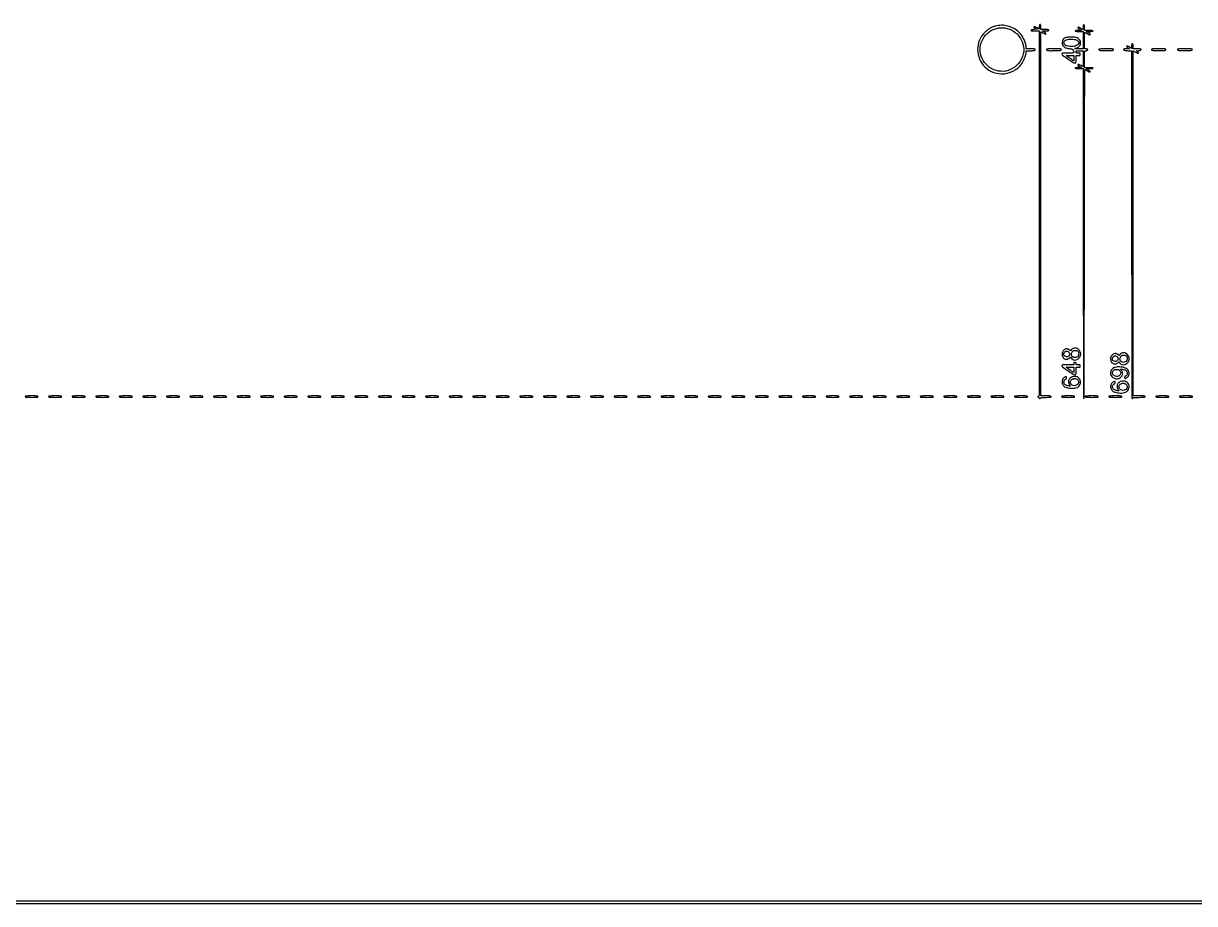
# Model space of a CAD drawing. Extents: x 0 to 836, y 5 to 589.
# Drawn here: x 139.2 to 349.4, y 4.7 to 162.9 of the extents above; entities that cross this region are included whole.
import ezdxf

# ---------------------------------------------------------------- set-up
doc = ezdxf.new("R2010")
doc.units = 0
doc.header["$MEASUREMENT"] = 0

msp = doc.modelspace()

# ---------------------------------------------------------------- linework, layer by layer
for points in [[(201.712326, 537.783562, -0.000001), (217.055896, 537.76491, -0.426088)], [(546.939, 229.3929, -0.000106), (546.943559, 250.949215, -0.000176), (546.957638, 269.095817, -0.000001), (546.976289, 285.583213, -0.415883)], [(836.0595, 588.6891), (420.497259, 588.710259, 0.000013), (261.145696, 588.714318, 0.000021), (126.989856, 588.708632), (4.934769, 588.698274, 0.19889), (4.878609, 588.675009, 0.198853), (4.855343, 588.618859), (4.83877, 516.273901, 0.000036), (4.826254, 436.744061, 0.000021), (4.8222, 342.282364), (4.8222, 95.946129), (4.469225, 95.920114, 0.031904), (4.160456, 95.877435, 0.315999), (4.075312, 95.787407, 0.415411), (4.137995, 95.703578, 0.035338), (4.43445, 95.6826), (4.8222, 95.6826), (4.8222, 50.2101), (4.8222, 4.7376), (420.462, 4.7376), (836.1018, 4.7376)], [(201.712326, 185.847562, -0.000001), (217.055896, 185.82891, -0.426088)], [(604.852986, 529.408162, -0.000002), (620.423836, 529.389509, -0.550615)], [(238.738155, 529.614638, -0.000002), (224.300981, 529.63329, -0.415836)], [(308.18842, 529.408162, -0.000002), (322.638019, 529.38951, -0.415836)], [(531.796111, 538.074638, -0.000002), (517.6951, 538.093291, -0.426056)], [(413.368417, 538.074638, -0.000002), (399.676779, 538.093291, -0.415815)], [(206.267293, 233.405114, -0.000001), (217.051222, 233.389599, -0.0589)], [(77.850638, 481.579418, -0.000002), (77.869294, 494.031443, -0.550517)], [(77.644162, 421.684687, -0.000002), (77.625507, 409.236574, -0.415775)], [(604.231838, 387.151416, -0.000003), (604.250494, 398.693431, -0.41574)], [(697.188315, 5.1606), (351.216758, 5.1606), (5.2452, 5.1606), (5.2452, 50.4216), (5.2452, 95.6826), (5.8374, 95.6826, 0.008455), (6.143074, 95.687769, 0.044348), (6.30975, 95.708282, 0.103378), (6.397676, 95.747244, 0.241448), (6.4296, 95.8095, 0.241448), (6.397676, 95.871756, 0.103378), (6.30975, 95.910718, 0.044348), (6.143074, 95.931231, 0.008455), (5.8374, 95.9364), (5.2452, 95.9364), (5.2452, 342.1224), (5.2452, 588.3084), (420.2505, 588.3084), (835.2558, 588.3084)], [(260.324089, 280.728444, -0.000002), (260.333986, 287.287743, -0.41377)], [(77.841889, 210.212758, -0.000002), (77.851786, 217.49274, -0.413814)], [(353.273145, 235.606241, -0.000004), (353.25667, 227.850838, -0.413589)], [(304.989363, 242.360362, -0.000006), (312.653939, 242.341698, -0.425725)], [(304.989363, 233.308162, -0.000006), (312.653939, 233.289498, -0.425725)], [(208.979583, 196.838892, -0.000018), (219.573002, 196.821664, -0.339554)], [(164.9277, 186.12, -0.00006), (144.863593, 186.122419, -0.000101)]]:
    msp.add_lwpolyline(points, format="xyb")
for points in [[(313.6545, 162.358686, 0.03058), (313.12372, 162.17036, 0.032778), (312.632522, 161.922314, 0.032733), (312.177367, 161.61186, 0.030329), (311.754204, 161.237197, 0.099621), (310.814717, 159.824552, 0.098423), (310.489487, 158.152274, 0.098019), (310.828267, 156.477091, 0.097921), (311.779723, 155.056613, 0.112667), (313.386945, 154.046703, 0.109501), (315.290579, 153.820078, 0.109507), (317.111585, 154.41907, 0.112692), (318.486829, 155.72714, 0.036089), (318.741455, 156.178273, 0.022965), (318.974001, 156.734846, 0.022705), (319.14473, 157.278191, 0.064852), (319.1958, 157.670279), (319.1958, 157.9482), (319.946841, 157.9482, 0.008885), (320.296311, 157.954411, 0.0245), (320.541678, 157.975201, 0.032635), (320.710271, 158.009159, 0.154733), (320.792107, 158.061734, 0.213359), (320.822507, 158.170599, 0.295922), (320.757314, 158.244404, 0.061312), (320.525191, 158.279338, 0.006727), (319.9854, 158.2866), (319.1958, 158.2866), (319.194709, 158.60385, 0.069494), (319.10263, 159.246983, 0.042219), (318.827678, 159.965749, 0.040409), (318.415083, 160.669097, 0.045283), (317.908381, 161.268482, 0.068044), (316.99929, 161.949039, 0.064049), (315.922372, 162.377687, 0.064157), (314.773772, 162.519387, 0.068713)], [(315.753147, 161.967405, -0.062884), (316.737292, 161.573859, -0.067573), (317.566432, 160.955302, -0.066923), (318.206818, 160.132313, -0.059867), (318.636465, 159.138395, -0.129878), (318.689818, 157.367373, -0.115023), (317.87356, 155.708339, -0.114007), (316.400347, 154.570886, -0.125878), (314.63161, 154.248999, -0.107827), (313.006482, 154.725556, -0.106121), (311.716724, 155.837552, -0.107986), (311.01207, 157.363179, -0.115299), (311.031836, 159.0057, -0.095458), (311.687937, 160.428942, -0.097368), (312.822188, 161.494922, -0.099584), (314.252554, 162.036163, -0.104891)], [(321.5646, 162.255567), (321.5646, 161.825334), (321.173244, 162.044067, 0.011597), (321.014884, 162.127817, 0.014102), (320.862703, 162.198547, 0.012683), (320.732554, 162.250758, 0.089272), (320.665644, 162.2628, 0.18104), (320.574875, 162.228821, 0.365083), (320.563919, 162.158378, 0.111398), (320.665887, 162.05273, 0.034758), (320.859154, 161.944181), (321.168908, 161.7975), (320.633112, 161.7552, 0.01551), (320.412749, 161.730906, 0.028269), (320.235294, 161.695425, 0.030562), (320.106073, 161.653323, 0.222764), (320.062508, 161.60715, 0.394072), (320.085985, 161.556332, 0.061095), (320.203183, 161.524503, 0.029435), (320.419914, 161.506188, 0.006363), (320.79615, 161.5014), (321.5646, 161.5014), (321.5646, 128.727951, -0.000096), (321.560956, 109.729435, -0.000871), (321.543337, 101.43785, -0.000126), (321.521054, 96.026507, -0.309342), (321.4377, 95.905806, 0.102675), (321.348564, 95.848542, 0.190919), (321.314227, 95.771202, 0.25829), (321.345818, 95.708234, 0.151202), (321.428649, 95.6826, -0.109922), (321.477985, 95.671621, -0.065985), (321.528739, 95.63911, -0.061159), (321.573157, 95.591157, -0.063876), (321.603891, 95.53455, 0.018157), (321.642155, 95.445573, 0.289816), (321.668662, 95.4288, 0.225928), (321.700095, 95.443767, 0.011806), (321.770319, 95.53455, -0.135035), (321.8682, 95.611709, -0.063447), (322.024643, 95.655409, -0.031028), (322.285363, 95.677265, -0.005399), (322.779477, 95.6826, 0.004758), (323.263473, 95.687206, 0.030266), (323.508429, 95.706732, 0.071512), (323.637542, 95.744256, 0.294381), (323.6796, 95.8095, 0.298365), (323.636699, 95.874993, 0.06897), (323.50335, 95.912366, 0.029335), (323.250672, 95.931829, 0.004556), (322.749, 95.9364), (321.8184, 95.9364), (321.8184, 128.6343, -0.000182), (321.822959, 141.172159, -0.000303), (321.837038, 151.726416, -0.000004), (321.855697, 161.304522, -0.42587), (321.88185, 161.32956, -0.10382), (321.921588, 161.319477, -0.007062), (322.026067, 161.26647, -0.009869), (322.149455, 161.198521, -0.007234), (322.2837, 161.118493, 0.009059), (322.537392, 160.96851, 0.07668), (322.660976, 160.921605, 0.284194), (322.72248, 160.943646, 0.169831), (322.749, 161.019471, 0.174943), (322.72949, 161.073525, 0.032609), (322.655808, 161.151367, 0.031428), (322.553222, 161.235143, 0.024173), (322.43175, 161.313628), (322.1145, 161.497513), (322.68555, 161.499457, 0.008975), (322.978452, 161.505712, 0.045684), (323.139951, 161.526925, 0.104993), (323.225456, 161.566256, 0.2369), (323.2566, 161.6283, 0.266366), (323.220121, 161.691917, 0.088943), (323.1156, 161.730318, 0.037256), (322.916586, 161.750325, 0.00643), (322.5375, 161.7552), (321.8184, 161.7552), (321.8184, 162.2205, 0.01212), (321.812764, 162.452975, 0.054498), (321.791482, 162.5871, 0.118311), (321.752035, 162.659003, 0.211442), (321.6915, 162.6858, 0.20224), (321.631556, 162.66052, 0.122046), (321.591988, 162.592945, 0.058076), (321.570417, 162.467879, 0.013696)], [(329.4888, 162.5448, 0.147809), (329.466724, 162.503601, 0.016466), (329.448967, 162.397279, 0.018893), (329.436519, 162.266318, 0.014248), (329.4324, 162.1218, -0.008613), (329.429978, 161.981238, -0.014281), (329.422511, 161.862889, -0.007918), (329.412181, 161.767083, -0.37856), (329.398735, 161.7552, -0.118776), (329.375361, 161.760832, -0.002401), (329.266805, 161.817029, -0.005535), (329.14042, 161.88502, -0.003675), (328.996885, 161.965681, 0.007693), (328.719749, 162.118503, 0.071345), (328.591363, 162.164803, 0.277268), (328.528843, 162.142879, 0.174892), (328.5018, 162.067929, 0.174943), (328.52131, 162.013875, 0.032609), (328.594992, 161.936033, 0.031428), (328.697578, 161.852257, 0.024173), (328.81905, 161.773772), (329.1363, 161.589887), (328.56525, 161.587943, 0.013289), (328.341971, 161.581248, 0.023467), (328.158598, 161.562204, 0.020767), (328.021135, 161.535491, 0.347374), (327.9942, 161.5014, 0.362465), (328.023674, 161.466084, 0.015687), (328.195125, 161.440438, 0.019442), (328.42406, 161.422492, 0.009838), (328.7133, 161.4168), (329.4324, 161.4168), (329.4324, 159.8517), (329.4324, 158.2866), (328.56525, 158.296414, -0.004058), (328.243556, 158.302666, -0.009422), (328.002528, 158.313855, -0.018214), (327.867807, 158.327598, -0.840203), (327.8673, 158.342008, 0.000047), (327.945324, 158.358515, 0.000026), (328.040797, 158.378728, 0.000026), (328.137659, 158.399246, 0.000041), (328.22033, 158.416769, 0.091613), (328.453153, 158.512928, 0.052603), (328.690137, 158.704371, 0.05283), (328.880299, 158.939225, 0.097715), (328.971073, 159.166324, 0.045977), (328.983799, 159.301953, 0.033525), (328.973905, 159.453121, 0.032288), (328.942941, 159.608313, 0.033585), (328.892534, 159.756135, 0.104953), (328.690017, 160.04905, 0.093792), (328.378302, 160.248718, 0.067479), (327.926401, 160.363103, 0.027671), (327.293533, 160.399742, 0.033761), (326.573224, 160.352859, 0.092977), (326.091796, 160.194432, 0.132078), (325.799196, 159.912984, 0.106403), (325.657217, 159.498716, 0.112767), (325.704635, 159.054801, 0.127798), (325.940667, 158.69861, 0.103347), (326.367407, 158.451208, 0.05536), (326.965859, 158.324386, -0.010476), (327.290641, 158.285497, -0.062354), (327.455156, 158.24091, -0.112453), (327.556957, 158.169276, -0.073309), (327.636909, 158.049164, -0.050636), (327.74689, 157.738004, -0.33893), (327.684893, 157.597285, -0.119827), (327.453928, 157.53492, -0.006303), (326.6829, 157.5252, 0.003205), (326.056306, 157.521184, 0.032111), (325.795321, 157.501043, 0.102973), (325.670788, 157.456087, 0.260443), (325.6254, 157.374861, 0.239123), (325.732613, 157.163499, 0.005433), (326.679729, 156.485812, 0.007285), (327.622425, 155.846903, 0.146296), (327.951207, 155.7486, 0.092874), (328.074301, 155.771663, 0.227966), (328.135619, 155.837209, 0.071609), (328.159458, 155.984139, 0.004467), (328.1634, 156.4254), (328.1634, 157.1022), (328.5441, 157.1022, 0.012699), (328.770818, 157.107959, 0.114574), (328.86558, 157.1351, 0.210352), (328.910789, 157.194688, 0.058662), (328.9248, 157.3137, 0.058662), (328.910789, 157.432712, 0.210352), (328.86558, 157.4923, 0.114574), (328.770818, 157.519441, 0.012699), (328.5441, 157.5252, -0.012699), (328.317382, 157.530959, -0.114574), (328.22262, 157.5581, -0.210352), (328.177411, 157.617688, -0.058662), (328.1634, 157.7367, -0.088353), (328.185199, 157.859101, -0.227967), (328.248, 157.92, -0.075599), (328.38777, 157.944113, -0.004982), (328.7979, 157.9482), (329.4324, 157.9482), (329.4324, 156.501961), (329.4324, 155.055722), (329.057785, 155.275261, 0.012935), (328.782187, 155.427336, 0.071612), (328.622723, 155.482915, 0.22351), (328.538759, 155.461708, 0.224566), (328.5018, 155.383569, 0.180386), (328.521686, 155.330243, 0.035725), (328.594992, 155.25692, 0.033672), (328.69758, 155.179453, 0.025766), (328.81905, 155.108619), (329.1363, 154.9449), (328.56525, 154.919885, 0.010856), (328.041028, 154.885505, 0.597465), (328.009857, 154.813093, 0.219422), (328.147202, 154.74364, 0.009046), (328.713181, 154.7334), (329.432161, 154.7334), (329.453431, 125.123399, 0.000186), (329.467675, 112.052822, 0.000528), (329.490603, 102.943678, 0.000016), (329.517279, 95.545867, 0.343135), (329.5593, 95.492249, 0.486797), (329.601395, 95.524993, 0.000017), (329.628025, 102.882886, 0.000531), (329.650926, 111.95795, 0.000185), (329.66517, 125.01765, -0.000201), (329.677877, 136.347121, -0.000335), (329.698795, 145.884125, -0.000005), (329.72365, 154.536578, -0.42562), (329.74977, 154.56156, -0.103851), (329.789445, 154.551487, -0.007042), (329.893902, 154.49847, -0.009853), (330.017264, 154.430521, -0.007219), (330.1515, 154.350493, 0.013532), (330.28933, 154.270663, 0.016098), (330.42363, 154.203165, 0.014983), (330.539431, 154.153717, 0.092704), (330.6027, 154.141633, 0.297128), (330.669992, 154.185127, 0.267174), (330.66137, 154.268705, 0.077583), (330.531049, 154.400495, 0.02963), (330.314123, 154.541658), (329.9823, 154.730617), (330.59565, 154.732008, 0.012089), (330.83776, 154.738412, 0.022171), (331.034165, 154.757119, 0.019132), (331.181254, 154.783512, 0.352327), (331.209, 154.818, 0.365646), (331.178951, 154.853597, 0.014491), (330.9975, 154.8791, 0.018502), (330.755521, 154.896956, 0.009164), (330.4476, 154.9026), (329.6862, 154.9026), (329.6862, 156.4254, -0.001549), (329.689347, 157.44149, -0.029522), (329.710012, 157.757868, -0.13513), (329.767056, 157.895514, -0.229526), (329.87655, 157.949495, 0.055728), (330.046946, 157.969721, 0.089606), (330.180834, 158.02763, 0.143954), (330.247965, 158.107673, 0.246181), (330.241946, 158.192541, 0.137509), (330.202604, 158.228748, 0.043342), (330.127803, 158.25897, 0.039561), (330.03451, 158.279664, 0.034813), (329.935007, 158.2866), (329.6862, 158.2866), (329.6862, 159.7671, -0.002131), (329.688619, 160.334796, -0.003553), (329.696089, 160.812703, -0.000508), (329.706101, 161.234174, -0.406978), (329.719865, 161.2476, -0.118776), (329.743239, 161.241968, -0.002401), (329.851795, 161.185771, -0.005535), (329.97818, 161.11778, -0.003675), (330.121715, 161.037119, 0.021224), (330.534567, 160.823814, 0.269191), (330.702026, 160.839174, 0.509183), (330.703305, 160.950629, 0.024444), (330.34185, 161.193408), (329.9823, 161.410198), (330.59565, 161.413499, 0.012164), (330.837131, 161.420675, 0.02208), (331.033687, 161.440037, 0.018882), (331.181316, 161.466917, 0.351751), (331.209, 161.5014, 0.365646), (331.178951, 161.536997, 0.014491), (330.9975, 161.5625, 0.018502), (330.755521, 161.580356, 0.009164), (330.4476, 161.586), (329.6862, 161.586), (329.6862, 162.0936, 0.014513), (329.677394, 162.396939, 0.088823), (329.641036, 162.54864, 0.325149), (329.57659, 162.58637, 0.173283)], [(328.352524, 159.840287, -0.152341), (328.601014, 159.596515, -0.193791), (328.635903, 159.279997, -0.158165), (328.435544, 158.978661, -0.101891), (328.057876, 158.788146, -0.056119), (327.610266, 158.719581, -0.030501), (327.05332, 158.731336, -0.02923), (326.53222, 158.805053, -0.110494), (326.233163, 158.938269, -0.135251), (326.005303, 159.230196, -0.203488), (326.007725, 159.548652, -0.162529), (326.252082, 159.820968, -0.086537), (326.6829, 159.975585, -0.038102), (327.107501, 160.016371, -0.025119), (327.598037, 160.00134, -0.02485), (328.05407, 159.941465, -0.073437)], [(322.8336, 158.161312, 0.290982), (322.906557, 158.046563, 0.077802), (323.124158, 157.983318, 0.032146), (323.539073, 157.957023, 0.005092), (324.355356, 157.966136, 0.003319), (325.013273, 157.984554, 0.027946), (325.308718, 158.011365, 0.073324), (325.461847, 158.057521, 0.239988), (325.524809, 158.13855, 0.335143), (325.48483, 158.219804, 0.089248), (325.337442, 158.263589, 0.025463), (325.014383, 158.28294, 0.002229), (324.193403, 158.2866, 0.002877), (323.447848, 158.282311, 0.020096), (323.084299, 158.263501, 0.040697), (322.885741, 158.228757, 0.341469)], [(332.272424, 158.211586, 0.384836), (332.295275, 158.086831, 0.121082), (332.484682, 158.003625, 0.040179), (332.90851, 157.964262, 0.007919), (333.672881, 157.966969, 0.003042), (334.376891, 157.984899, 0.026425), (334.688964, 158.011296, 0.069493), (334.850435, 158.057027, 0.246428), (334.915397, 158.13855, 0.329515), (334.876585, 158.219508, 0.093359), (334.734785, 158.263522, 0.026378), (334.422523, 158.282921, 0.002325), (333.631296, 158.2866, 0.005346), (333.124842, 158.281185, 0.008441), (332.690717, 158.264565, 0.003296), (332.322519, 158.241803, 0.241775)], [(338.1462, 158.790634), (338.1462, 158.364068), (337.767858, 158.585791, 0.026859), (337.426946, 158.76171, 0.156498), (337.228704, 158.784048, 0.597124), (337.2037, 158.702032, 0.047591), (337.425589, 158.517025), (337.762477, 158.2866), (337.235239, 158.2866, 0.010839), (336.979818, 158.281062, 0.043477), (336.825012, 158.260784, 0.087086), (336.738098, 158.224967, 0.256987), (336.708, 158.170275, 0.289565), (336.767531, 158.076101, 0.055379), (336.967849, 158.006876, 0.038853), (337.275917, 157.962074, 0.016689), (337.691475, 157.9482), (338.1462, 157.9482), (338.1462, 126.735793, 0.000175), (338.151039, 112.876971, 0.000507), (338.167443, 103.292854, 0.000018), (338.188824, 95.54684, 0.259187), (338.231398, 95.470731, 0.148943), (338.267828, 95.461123, 0.123594), (338.306477, 95.472395, 0.099723), (338.341577, 95.503713, 0.069381), (338.367349, 95.550338, -0.225075), (338.440382, 95.619978, -0.050917), (338.612312, 95.657901, -0.024845), (338.915758, 95.677858, -0.003998), (339.508851, 95.6826, 0.003719), (340.103448, 95.687022, 0.025242), (340.396659, 95.706211, 0.057293), (340.552672, 95.742787, 0.316487), (340.5996, 95.8095, 0.317386), (340.552463, 95.876278, 0.056711), (340.39515, 95.91281, 0.025044), (340.09965, 95.931985, 0.00368), (339.4998, 95.9364), (338.4, 95.9364), (338.4, 126.940105), (338.4, 157.94381), (338.828952, 157.690891, 0.025904), (339.151361, 157.522649, 0.148185), (339.340437, 157.496981, 0.571902), (339.370693, 157.574414, 0.057424), (339.196603, 157.749958), (338.9499, 157.94736), (339.2037, 157.948935, 0.027666), (339.463269, 157.964925, 0.054505), (339.66446, 158.01113, 0.079571), (339.794412, 158.081023, 0.233756), (339.8382, 158.169567, 0.292226), (339.801548, 158.226923, 0.068162), (339.687095, 158.262008, 0.033362), (339.48131, 158.281541, 0.006984), (339.1191, 158.2866), (338.4, 158.2866), (338.4, 158.7519, 0.01212), (338.394364, 158.984375, 0.054498), (338.373082, 159.1185, 0.118311), (338.333635, 159.190403, 0.211442), (338.2731, 159.2172, 0.201256), (338.213222, 159.192081, 0.122414), (338.173642, 159.124956, 0.058474), (338.152037, 159.000839, 0.013882)], [(341.715505, 158.13855, 0.251426), (341.781644, 158.057244, 0.070478), (341.945554, 158.014598, 0.025711), (342.265703, 157.994594, 0.002748), (343.0107, 157.9905, 0.002748), (343.755697, 157.994594, 0.025711), (344.075846, 158.014598, 0.070478), (344.239756, 158.057244, 0.251426), (344.305895, 158.13855, 0.330993), (344.266851, 158.219576, 0.092428), (344.123788, 158.26354, 0.026158), (343.809003, 158.282926, 0.002301), (343.0107, 158.2866, 0.002301), (342.212397, 158.282926, 0.026158), (341.897612, 158.26354, 0.092428), (341.754549, 158.219576, 0.330993)], [(346.368505, 158.13855, 0.254832), (346.435742, 158.056968, 0.068159), (346.604615, 158.014503, 0.024934), (346.934443, 157.994562, 0.002632), (347.706, 157.9905, 0.002632), (348.477557, 157.994562, 0.024934), (348.807385, 158.014503, 0.068159), (348.976258, 158.056968, 0.254832), (349.043495, 158.13855, 0.335991), (349.003419, 158.21984, 0.088793), (348.855356, 158.263599, 0.02535), (348.530919, 158.282944, 0.002216), (347.706, 158.2866, 0.002216), (346.881081, 158.282944, 0.02535), (346.556644, 158.263599, 0.088793), (346.408581, 158.21984, 0.335991)], [(327.7404, 156.62717), (327.7404, 156.15214), (327.543947, 156.280861, -0.00452), (327.437183, 156.352203, -0.001063), (327.259981, 156.473498, -0.001095), (327.056801, 156.613866, -0.001077), (326.853122, 156.755891), (326.35875, 157.1022), (327.049575, 157.1022), (327.7404, 157.1022)], [(327.6558, 104.475089, 0.040601), (327.564762, 104.429059, 0.025244), (327.465917, 104.36147, 0.025261), (327.374541, 104.284388, 0.041172), (327.306389, 104.209334), (327.168478, 104.029769), (326.93543, 104.213085, 0.041994), (326.828907, 104.283268, 0.031509), (326.701544, 104.342551, 0.032216), (326.573653, 104.383269, 0.061032), (326.466482, 104.3964, 0.115061), (326.21928, 104.33875, 0.06786), (325.966723, 104.168278, 0.066547), (325.763717, 103.931448, 0.097887), (325.662196, 103.677714, 0.070335), (325.649578, 103.397533, 0.054064), (325.711526, 103.097267, 0.056256), (325.830777, 102.832983, 0.106277), (325.989098, 102.662362, 0.09583), (326.212662, 102.562542, 0.070962), (326.482983, 102.538917, 0.07178), (326.745863, 102.59161, 0.103631), (326.947626, 102.714665), (327.138657, 102.894129), (327.333911, 102.667133, 0.147366), (327.726631, 102.416626, 0.137488), (328.204135, 102.415711, 0.126484), (328.64245, 102.668411, 0.115756), (328.922191, 103.109008, 0.020624), (328.985549, 103.31829, 0.063266), (329.004183, 103.464965, 0.063773), (328.985481, 103.610999, 0.0212), (328.922191, 103.817686, 0.090468), (328.715512, 104.178675, 0.0982), (328.399682, 104.431263, 0.103829), (328.02655, 104.535297, 0.113473)], [(326.824289, 103.833388, -0.118575), (326.931743, 103.676047, -0.083649), (326.973664, 103.465165, -0.083894), (326.944152, 103.252791, -0.12056), (326.846057, 103.091143, -0.162803), (326.599576, 102.968217, -0.124244), (326.29788, 103.000735, -0.128391), (326.054781, 103.170632, -0.178211), (325.9638, 103.417788, -0.135448), (326.045798, 103.714928, -0.146623), (326.266856, 103.917225, -0.151685), (326.556609, 103.96068, -0.146881)], [(328.467149, 103.967052, -0.123536), (328.577404, 103.816546, -0.07207), (328.631436, 103.598146, -0.067321), (328.622781, 103.356491, -0.076904), (328.549255, 103.137369, -0.161215), (328.286229, 102.88034, -0.139327), (327.904698, 102.811971, -0.141499), (327.548548, 102.954506, -0.167303), (327.35146, 103.257012, -0.094967), (327.339197, 103.473668, -0.066413), (327.403539, 103.710328, -0.067639), (327.525553, 103.917071, -0.109922), (327.682972, 104.045308, -0.091528), (327.860635, 104.096797, -0.049791), (328.08859, 104.096805, -0.049978), (328.310017, 104.052072, -0.098697)], [(336.3696, 103.629089, 0.040601), (336.278562, 103.583059, 0.025244), (336.179717, 103.51547, 0.025261), (336.088341, 103.438388, 0.041172), (336.020189, 103.363334), (335.882278, 103.183769), (335.64923, 103.367085, 0.041994), (335.542707, 103.437268, 0.031509), (335.415344, 103.496551, 0.032216), (335.287453, 103.537269, 0.061032), (335.180282, 103.5504, 0.115061), (334.93308, 103.49275, 0.06786), (334.680523, 103.322278, 0.066547), (334.477517, 103.085448, 0.097887), (334.375996, 102.831714, 0.070335), (334.363378, 102.551533, 0.054064), (334.425326, 102.251267, 0.056256), (334.544577, 101.986983, 0.106277), (334.702898, 101.816362, 0.09583), (334.926462, 101.716542, 0.070962), (335.196783, 101.692917, 0.07178), (335.459663, 101.74561, 0.103631), (335.661426, 101.868665), (335.852457, 102.048129), (336.047711, 101.821133, 0.147366), (336.440431, 101.570626, 0.137488), (336.917935, 101.569711, 0.126484), (337.35625, 101.822411, 0.115756), (337.635991, 102.263008, 0.020624), (337.699349, 102.47229, 0.063266), (337.717983, 102.618965, 0.063773), (337.699281, 102.764999, 0.0212), (337.635991, 102.971686, 0.090468), (337.429312, 103.332675, 0.0982), (337.113482, 103.585263, 0.103829), (336.74035, 103.689297, 0.113473)], [(335.538089, 102.987388, -0.118575), (335.645543, 102.830047, -0.083649), (335.687464, 102.619165, -0.083894), (335.657952, 102.406791, -0.12056), (335.559857, 102.245143, -0.162803), (335.313376, 102.122217, -0.124244), (335.01168, 102.154735, -0.128391), (334.768581, 102.324632, -0.178211), (334.6776, 102.571788, -0.135448), (334.759598, 102.868928, -0.146623), (334.980656, 103.071225, -0.151685), (335.270409, 103.11468, -0.146881)], [(337.180949, 103.121052, -0.123536), (337.291204, 102.970546, -0.07207), (337.345236, 102.752146, -0.067321), (337.336581, 102.510491, -0.076904), (337.263055, 102.291369, -0.161215), (337.000029, 102.03434, -0.139327), (336.618498, 101.965971, -0.141499), (336.262348, 102.108506, -0.167303), (336.06526, 102.411012, -0.094967), (336.052997, 102.627668, -0.066413), (336.117339, 102.864328, -0.067639), (336.239353, 103.071071, -0.109922), (336.396772, 103.199308, -0.091528), (336.574435, 103.250797, -0.049791), (336.80239, 103.250805, -0.049978), (337.023817, 103.206072, -0.098697)], [(327.7404, 101.7315), (327.7404, 101.52), (326.6829, 101.52, 0.003205), (326.056306, 101.515984, 0.032111), (325.795321, 101.495843, 0.102973), (325.670788, 101.450887, 0.260443), (325.6254, 101.369661, 0.239123), (325.732613, 101.158299, 0.005433), (326.679729, 100.480612, 0.007285), (327.622425, 99.841703, 0.146296), (327.951207, 99.7434, 0.092874), (328.074301, 99.766463, 0.227966), (328.135619, 99.832009, 0.071609), (328.159458, 99.978939, 0.004467), (328.1634, 100.4202), (328.1634, 101.097), (328.5441, 101.097, 0.012699), (328.770818, 101.102759, 0.114574), (328.86558, 101.1299, 0.210352), (328.910789, 101.189488, 0.058662), (328.9248, 101.3085, 0.058662), (328.910789, 101.427512, 0.210352), (328.86558, 101.4871, 0.114574), (328.770818, 101.514241, 0.012699), (328.5441, 101.52, -0.012699), (328.317382, 101.525759, -0.114574), (328.22262, 101.5529, -0.210352), (328.177411, 101.612488, -0.058662), (328.1634, 101.7315, 0.045527), (328.153608, 101.838816, 0.152009), (328.1211, 101.9007, 0.152009), (328.059216, 101.933208, 0.045527), (327.9519, 101.943, 0.045527), (327.844584, 101.933208, 0.152009), (327.7827, 101.9007, 0.152009), (327.750192, 101.838816, 0.045527)], [(327.7404, 100.62197), (327.7404, 100.14694), (327.543947, 100.275661, -0.00452), (327.437183, 100.347003, -0.001063), (327.259981, 100.468298, -0.001095), (327.056801, 100.608666, -0.001077), (326.853122, 100.750691), (326.35875, 101.097), (327.049575, 101.097), (327.7404, 101.097)], [(335.340532, 101.105539, 0.073887), (334.93342, 100.95622, 0.087476), (334.613453, 100.700868, 0.091457), (334.410049, 100.361788, 0.089719), (334.3392, 99.970128, 0.141999), (334.4519, 99.581297, 0.096328), (334.770286, 99.243813, 0.091456), (335.209043, 99.037232, 0.111226), (335.661999, 99.020875, 0.086234), (335.978454, 99.139083, 0.068269), (336.266113, 99.365049, 0.071559), (336.469625, 99.646685, 0.121305), (336.5388, 99.927616, 0.066352), (336.511315, 100.133814, 0.046732), (336.429153, 100.35315, 0.046757), (336.307763, 100.553264, 0.0667), (336.163004, 100.701983, -0.735574), (336.181606, 100.750913, -0.031466), (336.461268, 100.716107, -0.020612), (336.819685, 100.632961, -0.077741), (337.029102, 100.53835, -0.119204), (337.264302, 100.287897, -0.126117), (337.352786, 99.962877, -0.149908), (337.269208, 99.675165, -0.185771), (337.044362, 99.51358, 0.08419), (336.973371, 99.481557, 0.095531), (336.92047, 99.428989, 0.088381), (336.888144, 99.356948, 0.061447), (336.8772, 99.268233, 0.134368), (336.916338, 99.125224, 0.288114), (337.013997, 99.074941, 0.13087), (337.176213, 99.133384, 0.030797), (337.404615, 99.31346, 0.02906), (337.551199, 99.460607, 0.07793), (337.630742, 99.584752, 0.076479), (337.669279, 99.728674, 0.027248), (337.6809, 99.941757, 0.06418), (337.63983, 100.260394, 0.078293), (337.519399, 100.535496, 0.077155), (337.318497, 100.763219, 0.060136), (337.04094, 100.942599, 0.066205), (336.715544, 101.050942, 0.02342), (336.228367, 101.120771, 0.023784), (335.725806, 101.1449, 0.051157)], [(327.514764, 99.393401, 0.055757), (327.395735, 99.345642, 0.028701), (327.258686, 99.261549, 0.028124), (327.126014, 99.157733, 0.037788), (327.019257, 99.048744, 0.029405), (326.901221, 98.890445, 0.074549), (326.841161, 98.76055, 0.072535), (326.820957, 98.616616, 0.026727), (326.833037, 98.411412, 0.031012), (326.859903, 98.25879, 0.027174), (326.90631, 98.10361, 0.028137), (326.963862, 97.967933, 0.069644), (327.024407, 97.878767, -0.010125), (327.118395, 97.770587, -0.29066), (327.122943, 97.735615, -0.281034), (327.093141, 97.715814, -0.009632), (326.947095, 97.713, -0.06538), (326.676544, 97.748529, -0.050678), (326.398462, 97.853968, -0.053033), (326.166239, 98.002702, -0.117448), (326.037852, 98.167666, -0.088801), (325.982287, 98.384924, -0.091593), (326.006518, 98.605483, -0.097345), (326.105216, 98.792238, -0.116273), (326.262234, 98.913857, 0.05591), (326.353024, 98.968184, 0.077484), (326.418625, 99.036489, 0.081855), (326.457916, 99.118413, 0.071083), (326.4714, 99.212781, 0.033646), (326.464149, 99.320415, 0.197222), (326.436367, 99.368493, 0.203472), (326.383441, 99.38234, 0.035991), (326.28105, 99.359711, 0.166211), (325.833001, 99.04061, 0.151956), (325.65374, 98.501324, 0.141227), (325.807858, 97.924975, 0.139974), (326.245459, 97.51668, 0.068762), (326.624245, 97.384682, 0.030667), (327.148677, 97.312546, 0.030666), (327.688929, 97.304946, 0.056497), (328.122304, 97.374937, 0.094057), (328.560897, 97.592541, 0.109336), (328.862059, 97.946579, 0.113597), (328.978629, 98.383296, 0.108016), (328.896014, 98.835805, 0.11261), (328.683883, 99.132911, 0.085907), (328.343227, 99.344156, 0.080936), (327.931323, 99.437202, 0.082894)], [(328.195768, 98.985776, -0.085784), (328.395997, 98.867253, -0.082624), (328.547881, 98.687041, -0.086689), (328.628051, 98.475643, -0.109293), (328.62217, 98.267, -0.16313), (328.428644, 97.964618, -0.119704), (328.065758, 97.793869, -0.116706), (327.65742, 97.806466, -0.150427), (327.34146, 98.005358, -0.088728), (327.186834, 98.267233, -0.138217), (327.165587, 98.526753, -0.134064), (327.283382, 98.764776, -0.081178), (327.5289, 98.964419, -0.05298), (327.684625, 99.033001, -0.069353), (327.837711, 99.059358, -0.063219), (328.002864, 99.043745, -0.035715)], [(336.02506, 100.451091, -0.034949), (336.143746, 100.276354, -0.100985), (336.190304, 100.138401, -0.102102), (336.178841, 99.994137, -0.036199), (336.106471, 99.79901, -0.132246), (335.895327, 99.543437, -0.124081), (335.579283, 99.420696, -0.117551), (335.228938, 99.459564, -0.110668), (334.924892, 99.652292, -0.050987), (334.754832, 99.861087, -0.123571), (334.689773, 100.047534, -0.130223), (334.722002, 100.236241, -0.059664), (334.85294, 100.451091, -0.046717), (334.962676, 100.566574, -0.088755), (335.072269, 100.632342, -0.070236), (335.214787, 100.664693, -0.020746), (335.439, 100.674, -0.020746), (335.663213, 100.664693, -0.070236), (335.805731, 100.632342, -0.088755), (335.915324, 100.566574, -0.046717)], [(336.228564, 98.547401, 0.055757), (336.109535, 98.499642, 0.028701), (335.972486, 98.415549, 0.028124), (335.839814, 98.311733, 0.037788), (335.733057, 98.202744, 0.029405), (335.615021, 98.044445, 0.074549), (335.554961, 97.91455, 0.072535), (335.534757, 97.770616, 0.026727), (335.546837, 97.565412, 0.031012), (335.573703, 97.41279, 0.027174), (335.62011, 97.25761, 0.028137), (335.677662, 97.121933, 0.069644), (335.738207, 97.032767, -0.010125), (335.832195, 96.924587, -0.29066), (335.836743, 96.889615, -0.281034), (335.806941, 96.869814, -0.009632), (335.660895, 96.867, -0.06538), (335.390344, 96.902529, -0.050678), (335.112262, 97.007968, -0.053033), (334.880039, 97.156702, -0.117448), (334.751652, 97.321666, -0.088801), (334.696087, 97.538924, -0.091593), (334.720318, 97.759483, -0.097345), (334.819016, 97.946238, -0.116273), (334.976034, 98.067857, 0.05591), (335.066824, 98.122184, 0.077484), (335.132425, 98.190489, 0.081855), (335.171716, 98.272413, 0.071083), (335.1852, 98.366781, 0.033646), (335.177949, 98.474415, 0.197222), (335.150167, 98.522493, 0.203472), (335.097241, 98.53634, 0.035991), (334.99485, 98.513711, 0.166211), (334.546801, 98.19461, 0.151956), (334.36754, 97.655324, 0.141227), (334.521658, 97.078975, 0.139974), (334.959259, 96.67068, 0.068762), (335.338045, 96.538682, 0.030667), (335.862477, 96.466546, 0.030666), (336.402729, 96.458946, 0.056497), (336.836104, 96.528937, 0.094057), (337.274697, 96.746541, 0.109336), (337.575859, 97.100579, 0.113597), (337.692429, 97.537296, 0.108016), (337.609814, 97.989805, 0.11261), (337.397683, 98.286911, 0.085907), (337.057027, 98.498156, 0.080936), (336.645123, 98.591202, 0.082894)], [(336.909568, 98.139776, -0.085784), (337.109797, 98.021253, -0.082624), (337.261681, 97.841041, -0.086689), (337.341851, 97.629643, -0.109293), (337.33597, 97.421, -0.16313), (337.142444, 97.118618, -0.119704), (336.779558, 96.947869, -0.116706), (336.37122, 96.960466, -0.150427), (336.05526, 97.159358, -0.088728), (335.900634, 97.421233, -0.138217), (335.879387, 97.680753, -0.134064), (335.997182, 97.918776, -0.081178), (336.2427, 98.118419, -0.05298), (336.398425, 98.187001, -0.069353), (336.551511, 98.213358, -0.063219), (336.716664, 98.197745, -0.035715)], [(139.4772, 95.88, 0.367831), (139.469677, 95.786701, 0.195709), (139.574782, 95.720838, 0.038476), (139.899601, 95.689451, 0.004854), (140.6052, 95.6826, 0.003355), (141.254162, 95.686955, 0.023333), (141.57105, 95.706016, 0.051622), (141.740598, 95.742134, 0.325229), (141.7896, 95.8095, 0.32011), (141.741824, 95.876478, 0.054944), (141.58045, 95.912871, 0.024447), (141.27782, 95.932006, 0.003565), (140.6616, 95.9364, 0.004672), (140.22519, 95.932322, 0.007224), (139.848382, 95.919832, 0.002894), (139.527728, 95.902703, 0.183581)], [(143.7072, 95.88, 0.367831), (143.699677, 95.786701, 0.195709), (143.804782, 95.720838, 0.038476), (144.129601, 95.689451, 0.004854), (144.8352, 95.6826, 0.003355), (145.484162, 95.686955, 0.023333), (145.80105, 95.706016, 0.051622), (145.970598, 95.742134, 0.325229), (146.0196, 95.8095, 0.32011), (145.971824, 95.876478, 0.054944), (145.81045, 95.912871, 0.024447), (145.50782, 95.932006, 0.003565), (144.8916, 95.9364, 0.004672), (144.45519, 95.932322, 0.007224), (144.078382, 95.919832, 0.002894), (143.757728, 95.902703, 0.183581)], [(147.9372, 95.88, 0.367831), (147.929677, 95.786701, 0.195709), (148.034782, 95.720838, 0.038476), (148.359601, 95.689451, 0.004854), (149.0652, 95.6826, 0.003355), (149.714162, 95.686955, 0.023333), (150.03105, 95.706016, 0.051622), (150.200598, 95.742134, 0.325229), (150.2496, 95.8095, 0.32011), (150.201824, 95.876478, 0.054944), (150.04045, 95.912871, 0.024447), (149.73782, 95.932006, 0.003565), (149.1216, 95.9364, 0.004672), (148.68519, 95.932322, 0.007224), (148.308382, 95.919832, 0.002894), (147.987728, 95.902703, 0.183581)], [(152.1672, 95.88, 0.367831), (152.159677, 95.786701, 0.195709), (152.264782, 95.720838, 0.038476), (152.589601, 95.689451, 0.004854), (153.2952, 95.6826, 0.003355), (153.944162, 95.686955, 0.023333), (154.26105, 95.706016, 0.051622), (154.430598, 95.742134, 0.325229), (154.4796, 95.8095, 0.32011), (154.431824, 95.876478, 0.054944), (154.27045, 95.912871, 0.024447), (153.96782, 95.932006, 0.003565), (153.3516, 95.9364, 0.004672), (152.91519, 95.932322, 0.007224), (152.538382, 95.919832, 0.002894), (152.217728, 95.902703, 0.183581)], [(156.3972, 95.88, 0.367831), (156.389677, 95.786701, 0.195709), (156.494782, 95.720838, 0.038476), (156.819601, 95.689451, 0.004854), (157.5252, 95.6826, 0.003355), (158.174162, 95.686955, 0.023333), (158.49105, 95.706016, 0.051622), (158.660598, 95.742134, 0.325229), (158.7096, 95.8095, 0.32011), (158.661824, 95.876478, 0.054944), (158.50045, 95.912871, 0.024447), (158.19782, 95.932006, 0.003565), (157.5816, 95.9364, 0.004672), (157.14519, 95.932322, 0.007224), (156.768382, 95.919832, 0.002894), (156.447728, 95.902703, 0.183581)], [(160.6272, 95.88, 0.367831), (160.619677, 95.786701, 0.195709), (160.724782, 95.720838, 0.038476), (161.049601, 95.689451, 0.004854), (161.7552, 95.6826, 0.003355), (162.404162, 95.686955, 0.023333), (162.72105, 95.706016, 0.051622), (162.890598, 95.742134, 0.325229), (162.9396, 95.8095, 0.32011), (162.891824, 95.876478, 0.054944), (162.73045, 95.912871, 0.024447), (162.42782, 95.932006, 0.003565), (161.8116, 95.9364, 0.004672), (161.37519, 95.932322, 0.007224), (160.998382, 95.919832, 0.002894), (160.677728, 95.902703, 0.183581)], [(164.8572, 95.88, 0.367831), (164.849677, 95.786701, 0.195709), (164.954782, 95.720838, 0.038476), (165.279601, 95.689451, 0.004854), (165.9852, 95.6826, 0.003355), (166.634162, 95.686955, 0.023333), (166.95105, 95.706016, 0.051622), (167.120598, 95.742134, 0.325229), (167.1696, 95.8095, 0.32011), (167.121824, 95.876478, 0.054944), (166.96045, 95.912871, 0.024447), (166.65782, 95.932006, 0.003565), (166.0416, 95.9364, 0.004672), (165.60519, 95.932322, 0.007224), (165.228382, 95.919832, 0.002894), (164.907728, 95.902703, 0.183581)], [(169.0872, 95.88, 0.367831), (169.079677, 95.786701, 0.195709), (169.184782, 95.720838, 0.038476), (169.509601, 95.689451, 0.004854), (170.2152, 95.6826, 0.003355), (170.864162, 95.686955, 0.023333), (171.18105, 95.706016, 0.051622), (171.350598, 95.742134, 0.325229), (171.3996, 95.8095, 0.32011), (171.351824, 95.876478, 0.054944), (171.19045, 95.912871, 0.024447), (170.88782, 95.932006, 0.003565), (170.2716, 95.9364, 0.004672), (169.83519, 95.932322, 0.007224), (169.458382, 95.919832, 0.002894), (169.137728, 95.902703, 0.183581)], [(173.3172, 95.88, 0.367831), (173.309677, 95.786701, 0.195709), (173.414782, 95.720838, 0.038476), (173.739601, 95.689451, 0.004854), (174.4452, 95.6826, 0.003355), (175.094162, 95.686955, 0.023333), (175.41105, 95.706016, 0.051622), (175.580598, 95.742134, 0.325229), (175.6296, 95.8095, 0.32011), (175.581824, 95.876478, 0.054944), (175.42045, 95.912871, 0.024447), (175.11782, 95.932006, 0.003565), (174.5016, 95.9364, 0.004672), (174.06519, 95.932322, 0.007224), (173.688382, 95.919832, 0.002894), (173.367728, 95.902703, 0.183581)], [(177.5472, 95.88, 0.367831), (177.539677, 95.786701, 0.195709), (177.644782, 95.720838, 0.038476), (177.969601, 95.689451, 0.004854), (178.6752, 95.6826, 0.003355), (179.324162, 95.686955, 0.023333), (179.64105, 95.706016, 0.051622), (179.810598, 95.742134, 0.325229), (179.8596, 95.8095, 0.32011), (179.811824, 95.876478, 0.054944), (179.65045, 95.912871, 0.024447), (179.34782, 95.932006, 0.003565), (178.7316, 95.9364, 0.004672), (178.29519, 95.932322, 0.007224), (177.918383, 95.919832, 0.002894), (177.597728, 95.902703, 0.183581)], [(181.7772, 95.88, 0.367831), (181.769677, 95.786701, 0.195709), (181.874782, 95.720838, 0.038476), (182.199601, 95.689451, 0.004854), (182.9052, 95.6826, 0.003355), (183.554162, 95.686955, 0.023333), (183.87105, 95.706016, 0.051622), (184.040598, 95.742134, 0.325229), (184.0896, 95.8095, 0.32011), (184.041824, 95.876478, 0.054944), (183.88045, 95.912871, 0.024447), (183.57782, 95.932006, 0.003565), (182.9616, 95.9364, 0.004672), (182.52519, 95.932322, 0.007224), (182.148383, 95.919832, 0.002894), (181.827728, 95.902703, 0.183581)], [(186.0072, 95.88, 0.367831), (185.999677, 95.786701, 0.195709), (186.104782, 95.720838, 0.038476), (186.429601, 95.689451, 0.004854), (187.1352, 95.6826, 0.003355), (187.784162, 95.686955, 0.023333), (188.10105, 95.706016, 0.051622), (188.270598, 95.742134, 0.325229), (188.3196, 95.8095, 0.32011), (188.271824, 95.876478, 0.054944), (188.11045, 95.912871, 0.024447), (187.80782, 95.932006, 0.003565), (187.1916, 95.9364, 0.004672), (186.75519, 95.932322, 0.007224), (186.378382, 95.919832, 0.002894), (186.057728, 95.902703, 0.183581)], [(190.2372, 95.88, 0.367831), (190.229677, 95.786701, 0.195709), (190.334782, 95.720838, 0.038476), (190.659601, 95.689451, 0.004854), (191.3652, 95.6826, 0.003355), (192.014162, 95.686955, 0.023333), (192.33105, 95.706016, 0.051622), (192.500598, 95.742134, 0.325229), (192.5496, 95.8095, 0.32011), (192.501824, 95.876478, 0.054944), (192.34045, 95.912871, 0.024447), (192.03782, 95.932006, 0.003565), (191.4216, 95.9364, 0.004672), (190.98519, 95.932322, 0.007224), (190.608383, 95.919832, 0.002894), (190.287728, 95.902703, 0.183581)], [(194.4672, 95.88, 0.367831), (194.459677, 95.786701, 0.195709), (194.564782, 95.720838, 0.038476), (194.889601, 95.689451, 0.004854), (195.5952, 95.6826, 0.003355), (196.244162, 95.686955, 0.023333), (196.56105, 95.706016, 0.051622), (196.730598, 95.742134, 0.325229), (196.7796, 95.8095, 0.32011), (196.731824, 95.876478, 0.054944), (196.57045, 95.912871, 0.024447), (196.26782, 95.932006, 0.003565), (195.6516, 95.9364, 0.004672), (195.21519, 95.932322, 0.007224), (194.838382, 95.919832, 0.002894), (194.517728, 95.902703, 0.183581)], [(198.6972, 95.88, 0.367831), (198.689677, 95.786701, 0.195709), (198.794782, 95.720838, 0.038476), (199.119601, 95.689451, 0.004854), (199.8252, 95.6826, 0.003355), (200.474162, 95.686955, 0.023333), (200.79105, 95.706016, 0.051622), (200.960598, 95.742134, 0.325229), (201.0096, 95.8095, 0.32011), (200.961824, 95.876478, 0.054944), (200.80045, 95.912871, 0.024447), (200.49782, 95.932006, 0.003565), (199.8816, 95.9364, 0.004672), (199.44519, 95.932322, 0.007224), (199.068382, 95.919832, 0.002894), (198.747728, 95.902703, 0.183581)], [(202.9272, 95.88, 0.367831), (202.919677, 95.786701, 0.195709), (203.024782, 95.720838, 0.038476), (203.349601, 95.689451, 0.004854), (204.0552, 95.6826, 0.003355), (204.704162, 95.686955, 0.023333), (205.02105, 95.706016, 0.051622), (205.190598, 95.742134, 0.325229), (205.2396, 95.8095, 0.32011), (205.191824, 95.876478, 0.054944), (205.03045, 95.912871, 0.024447), (204.72782, 95.932006, 0.003565), (204.1116, 95.9364, 0.004672), (203.67519, 95.932322, 0.007224), (203.298383, 95.919832, 0.002894), (202.977728, 95.902703, 0.183581)], [(207.1572, 95.88, 0.367831), (207.149677, 95.786701, 0.195709), (207.254782, 95.720838, 0.038476), (207.579601, 95.689451, 0.004854), (208.2852, 95.6826, 0.003355), (208.934162, 95.686955, 0.023333), (209.25105, 95.706016, 0.051622), (209.420598, 95.742134, 0.325229), (209.4696, 95.8095, 0.32011), (209.421824, 95.876478, 0.054944), (209.26045, 95.912871, 0.024447), (208.95782, 95.932006, 0.003565), (208.3416, 95.9364, 0.004672), (207.90519, 95.932322, 0.007224), (207.528382, 95.919832, 0.002894), (207.207728, 95.902703, 0.183581)], [(211.3872, 95.88, 0.367831), (211.379677, 95.786701, 0.195709), (211.484782, 95.720838, 0.038476), (211.809601, 95.689451, 0.004854), (212.5152, 95.6826, 0.003355), (213.164162, 95.686955, 0.023333), (213.48105, 95.706016, 0.051622), (213.650598, 95.742134, 0.325229), (213.6996, 95.8095, 0.32011), (213.651824, 95.876478, 0.054944), (213.49045, 95.912871, 0.024447), (213.18782, 95.932006, 0.003565), (212.5716, 95.9364, 0.004672), (212.13519, 95.932322, 0.007224), (211.758382, 95.919832, 0.002894), (211.437728, 95.902703, 0.183581)], [(215.6172, 95.88, 0.367831), (215.609677, 95.786701, 0.195709), (215.714782, 95.720838, 0.038476), (216.039601, 95.689451, 0.004854), (216.7452, 95.6826, 0.003355), (217.394162, 95.686955, 0.023333), (217.71105, 95.706016, 0.051622), (217.880598, 95.742134, 0.325229), (217.9296, 95.8095, 0.32011), (217.881824, 95.876478, 0.054944), (217.72045, 95.912871, 0.024447), (217.41782, 95.932006, 0.003565), (216.8016, 95.9364, 0.004672), (216.36519, 95.932322, 0.007224), (215.988383, 95.919832, 0.002894), (215.667728, 95.902703, 0.183581)], [(219.8472, 95.88, 0.367831), (219.839677, 95.786701, 0.195709), (219.944782, 95.720838, 0.038476), (220.269601, 95.689451, 0.004854), (220.9752, 95.6826, 0.003355), (221.624162, 95.686955, 0.023333), (221.94105, 95.706016, 0.051622), (222.110598, 95.742134, 0.325229), (222.1596, 95.8095, 0.32011), (222.111824, 95.876478, 0.054944), (221.95045, 95.912871, 0.024447), (221.64782, 95.932006, 0.003565), (221.0316, 95.9364, 0.004672), (220.59519, 95.932322, 0.007224), (220.218382, 95.919832, 0.002894), (219.897728, 95.902703, 0.183581)], [(224.0772, 95.88, 0.367831), (224.069677, 95.786701, 0.195709), (224.174782, 95.720838, 0.038476), (224.499601, 95.689451, 0.004854), (225.2052, 95.6826, 0.003355), (225.854162, 95.686955, 0.023333), (226.17105, 95.706016, 0.051622), (226.340598, 95.742134, 0.325229), (226.3896, 95.8095, 0.32011), (226.341824, 95.876478, 0.054944), (226.18045, 95.912871, 0.024447), (225.87782, 95.932006, 0.003565), (225.2616, 95.9364, 0.004672), (224.82519, 95.932322, 0.007224), (224.448382, 95.919832, 0.002894), (224.127728, 95.902703, 0.183581)], [(228.3072, 95.88, 0.367831), (228.299677, 95.786701, 0.195709), (228.404782, 95.720838, 0.038476), (228.729601, 95.689451, 0.004854), (229.4352, 95.6826, 0.003355), (230.084162, 95.686955, 0.023333), (230.40105, 95.706016, 0.051622), (230.570598, 95.742134, 0.325229), (230.6196, 95.8095, 0.32011), (230.571824, 95.876478, 0.054944), (230.41045, 95.912871, 0.024447), (230.10782, 95.932006, 0.003565), (229.4916, 95.9364, 0.004672), (229.05519, 95.932322, 0.007224), (228.678383, 95.919832, 0.002894), (228.357728, 95.902703, 0.183581)], [(232.5372, 95.88, 0.367831), (232.529677, 95.786701, 0.195709), (232.634782, 95.720838, 0.038476), (232.959601, 95.689451, 0.004854), (233.6652, 95.6826, 0.003355), (234.314162, 95.686955, 0.023333), (234.63105, 95.706016, 0.051622), (234.800598, 95.742134, 0.325229), (234.8496, 95.8095, 0.32011), (234.801824, 95.876478, 0.054944), (234.64045, 95.912871, 0.024447), (234.33782, 95.932006, 0.003565), (233.7216, 95.9364, 0.004672), (233.28519, 95.932322, 0.007224), (232.908383, 95.919832, 0.002894), (232.587728, 95.902703, 0.183581)], [(236.7672, 95.88, 0.367831), (236.759677, 95.786701, 0.195709), (236.864782, 95.720838, 0.038476), (237.189601, 95.689451, 0.004854), (237.8952, 95.6826, 0.003355), (238.544162, 95.686955, 0.023333), (238.86105, 95.706016, 0.051622), (239.030598, 95.742134, 0.325229), (239.0796, 95.8095, 0.32011), (239.031824, 95.876478, 0.054944), (238.87045, 95.912871, 0.024447), (238.56782, 95.932006, 0.003565), (237.9516, 95.9364, 0.004672), (237.51519, 95.932322, 0.007224), (237.138382, 95.919832, 0.002894), (236.817728, 95.902703, 0.183581)], [(240.9972, 95.88, 0.367831), (240.989677, 95.786701, 0.195709), (241.094782, 95.720838, 0.038476), (241.419601, 95.689451, 0.004854), (242.1252, 95.6826, 0.003355), (242.774162, 95.686955, 0.023333), (243.09105, 95.706016, 0.051622), (243.260598, 95.742134, 0.325229), (243.3096, 95.8095, 0.32011), (243.261824, 95.876478, 0.054944), (243.10045, 95.912871, 0.024447), (242.79782, 95.932006, 0.003565), (242.1816, 95.9364, 0.004672), (241.74519, 95.932322, 0.007224), (241.368383, 95.919832, 0.002894), (241.047728, 95.902703, 0.183581)], [(245.2272, 95.88, 0.367831), (245.219677, 95.786701, 0.195709), (245.324782, 95.720838, 0.038476), (245.649601, 95.689451, 0.004854), (246.3552, 95.6826, 0.003355), (247.004162, 95.686955, 0.023333), (247.32105, 95.706016, 0.051622), (247.490598, 95.742134, 0.325229), (247.5396, 95.8095, 0.32011), (247.491824, 95.876478, 0.054944), (247.33045, 95.912871, 0.024447), (247.02782, 95.932006, 0.003565), (246.4116, 95.9364, 0.004672), (245.97519, 95.932322, 0.007224), (245.598383, 95.919832, 0.002894), (245.277728, 95.902703, 0.183581)], [(249.4572, 95.88, 0.367831), (249.449677, 95.786701, 0.195709), (249.554782, 95.720838, 0.038476), (249.879601, 95.689451, 0.004854), (250.5852, 95.6826, 0.003355), (251.234162, 95.686955, 0.023333), (251.55105, 95.706016, 0.051622), (251.720598, 95.742134, 0.325229), (251.7696, 95.8095, 0.32011), (251.721824, 95.876478, 0.054944), (251.56045, 95.912871, 0.024447), (251.25782, 95.932006, 0.003565), (250.6416, 95.9364, 0.004672), (250.20519, 95.932322, 0.007224), (249.828382, 95.919832, 0.002894), (249.507728, 95.902703, 0.183581)], [(253.6872, 95.88, 0.367831), (253.679677, 95.786701, 0.195709), (253.784782, 95.720838, 0.038476), (254.109601, 95.689451, 0.004854), (254.8152, 95.6826, 0.003355), (255.464162, 95.686955, 0.023333), (255.78105, 95.706016, 0.051622), (255.950598, 95.742134, 0.325229), (255.9996, 95.8095, 0.32011), (255.951824, 95.876478, 0.054944), (255.79045, 95.912871, 0.024447), (255.48782, 95.932006, 0.003565), (254.8716, 95.9364, 0.004672), (254.43519, 95.932322, 0.007224), (254.058382, 95.919832, 0.002894), (253.737728, 95.902703, 0.183581)], [(257.9172, 95.88, 0.367831), (257.909677, 95.786701, 0.195709), (258.014782, 95.720838, 0.038476), (258.339601, 95.689451, 0.004854), (259.0452, 95.6826, 0.003355), (259.694162, 95.686955, 0.023333), (260.01105, 95.706016, 0.051622), (260.180598, 95.742134, 0.325229), (260.2296, 95.8095, 0.32011), (260.181824, 95.876478, 0.054944), (260.02045, 95.912871, 0.024447), (259.71782, 95.932006, 0.003565), (259.1016, 95.9364, 0.004672), (258.66519, 95.932322, 0.007224), (258.288383, 95.919832, 0.002894), (257.967728, 95.902703, 0.183581)], [(262.1472, 95.88, 0.367831), (262.139677, 95.786701, 0.195709), (262.244782, 95.720838, 0.038476), (262.569601, 95.689451, 0.004854), (263.2752, 95.6826, 0.003355), (263.924162, 95.686955, 0.023333), (264.24105, 95.706016, 0.051622), (264.410598, 95.742134, 0.325229), (264.4596, 95.8095, 0.32011), (264.411824, 95.876478, 0.054944), (264.25045, 95.912871, 0.024447), (263.94782, 95.932006, 0.003565), (263.3316, 95.9364, 0.004672), (262.89519, 95.932322, 0.007224), (262.518383, 95.919832, 0.002894), (262.197728, 95.902703, 0.183581)], [(266.3772, 95.88, 0.367831), (266.369677, 95.786701, 0.195709), (266.474782, 95.720838, 0.038476), (266.799601, 95.689451, 0.004854), (267.5052, 95.6826, 0.003355), (268.154162, 95.686955, 0.023333), (268.47105, 95.706016, 0.051622), (268.640598, 95.742134, 0.325229), (268.6896, 95.8095, 0.32011), (268.641824, 95.876478, 0.054944), (268.48045, 95.912871, 0.024447), (268.17782, 95.932006, 0.003565), (267.5616, 95.9364, 0.004672), (267.12519, 95.932322, 0.007224), (266.748382, 95.919832, 0.002894), (266.427728, 95.902703, 0.183581)], [(270.6072, 95.88, 0.367831), (270.599677, 95.786701, 0.195709), (270.704782, 95.720838, 0.038476), (271.029601, 95.689451, 0.004854), (271.7352, 95.6826, 0.003355), (272.384162, 95.686955, 0.023333), (272.70105, 95.706016, 0.051622), (272.870598, 95.742134, 0.325229), (272.9196, 95.8095, 0.32011), (272.871824, 95.876478, 0.054944), (272.71045, 95.912871, 0.024447), (272.40782, 95.932006, 0.003565), (271.7916, 95.9364, 0.004672), (271.35519, 95.932322, 0.007224), (270.978383, 95.919832, 0.002894), (270.657728, 95.902703, 0.183581)], [(274.8372, 95.88, 0.367831), (274.829677, 95.786701, 0.195709), (274.934782, 95.720838, 0.038476), (275.259601, 95.689451, 0.004854), (275.9652, 95.6826, 0.003355), (276.614162, 95.686955, 0.023333), (276.93105, 95.706016, 0.051622), (277.100598, 95.742134, 0.325229), (277.1496, 95.8095, 0.32011), (277.101824, 95.876478, 0.054944), (276.94045, 95.912871, 0.024447), (276.63782, 95.932006, 0.003565), (276.0216, 95.9364, 0.004672), (275.58519, 95.932322, 0.007224), (275.208382, 95.919832, 0.002894), (274.887728, 95.902703, 0.183581)], [(279.0672, 95.88, 0.367831), (279.059677, 95.786701, 0.195709), (279.164782, 95.720838, 0.038476), (279.489601, 95.689451, 0.004854), (280.1952, 95.6826, 0.003355), (280.844162, 95.686955, 0.023333), (281.16105, 95.706016, 0.051622), (281.330598, 95.742134, 0.325229), (281.3796, 95.8095, 0.32011), (281.331824, 95.876478, 0.054944), (281.17045, 95.912871, 0.024447), (280.86782, 95.932006, 0.003565), (280.2516, 95.9364, 0.004672), (279.81519, 95.932322, 0.007224), (279.438382, 95.919832, 0.002894), (279.117728, 95.902703, 0.183581)], [(283.2972, 95.88, 0.367831), (283.289677, 95.786701, 0.195709), (283.394782, 95.720838, 0.038476), (283.719601, 95.689451, 0.004854), (284.4252, 95.6826, 0.003355), (285.074162, 95.686955, 0.023333), (285.39105, 95.706016, 0.051622), (285.560598, 95.742134, 0.325229), (285.6096, 95.8095, 0.32011), (285.561824, 95.876478, 0.054944), (285.40045, 95.912871, 0.024447), (285.09782, 95.932006, 0.003565), (284.4816, 95.9364, 0.004672), (284.04519, 95.932322, 0.007224), (283.668383, 95.919832, 0.002894), (283.347728, 95.902703, 0.183581)], [(287.5272, 95.88, 0.367831), (287.519677, 95.786701, 0.195709), (287.624782, 95.720838, 0.038476), (287.949601, 95.689451, 0.004854), (288.6552, 95.6826, 0.003355), (289.304162, 95.686955, 0.023333), (289.62105, 95.706016, 0.051622), (289.790598, 95.742134, 0.325229), (289.8396, 95.8095, 0.32011), (289.791824, 95.876478, 0.054944), (289.63045, 95.912871, 0.024447), (289.32782, 95.932006, 0.003565), (288.7116, 95.9364, 0.004672), (288.27519, 95.932322, 0.007224), (287.898383, 95.919832, 0.002894), (287.577728, 95.902703, 0.183581)], [(291.7572, 95.88, 0.367831), (291.749677, 95.786701, 0.195709), (291.854782, 95.720838, 0.038476), (292.179601, 95.689451, 0.004854), (292.8852, 95.6826, 0.003355), (293.534162, 95.686955, 0.023333), (293.85105, 95.706016, 0.051622), (294.020598, 95.742134, 0.325229), (294.0696, 95.8095, 0.32011), (294.021824, 95.876478, 0.054944), (293.86045, 95.912871, 0.024447), (293.55782, 95.932006, 0.003565), (292.9416, 95.9364, 0.004672), (292.50519, 95.932322, 0.007224), (292.128382, 95.919832, 0.002894), (291.807728, 95.902703, 0.183581)], [(295.9872, 95.88, 0.367831), (295.979677, 95.786701, 0.195709), (296.084782, 95.720838, 0.038476), (296.409601, 95.689451, 0.004854), (297.1152, 95.6826, 0.003355), (297.764162, 95.686955, 0.023333), (298.08105, 95.706016, 0.051622), (298.250598, 95.742134, 0.325229), (298.2996, 95.8095, 0.32011), (298.251824, 95.876478, 0.054944), (298.09045, 95.912871, 0.024447), (297.78782, 95.932006, 0.003565), (297.1716, 95.9364, 0.004672), (296.73519, 95.932322, 0.007224), (296.358383, 95.919832, 0.002894), (296.037728, 95.902703, 0.183581)], [(300.2172, 95.88, 0.367831), (300.209677, 95.786701, 0.195709), (300.314782, 95.720838, 0.038476), (300.639601, 95.689451, 0.004854), (301.3452, 95.6826, 0.003355), (301.994162, 95.686955, 0.023333), (302.31105, 95.706016, 0.051622), (302.480598, 95.742134, 0.325229), (302.5296, 95.8095, 0.32011), (302.481824, 95.876478, 0.054944), (302.32045, 95.912871, 0.024447), (302.01782, 95.932006, 0.003565), (301.4016, 95.9364, 0.004672), (300.96519, 95.932322, 0.007224), (300.588382, 95.919832, 0.002894), (300.267728, 95.902703, 0.183581)], [(304.4472, 95.88, 0.367831), (304.439677, 95.786701, 0.195709), (304.544782, 95.720838, 0.038476), (304.869601, 95.689451, 0.004854), (305.5752, 95.6826, 0.003355), (306.224162, 95.686955, 0.023333), (306.54105, 95.706016, 0.051622), (306.710598, 95.742134, 0.325229), (306.7596, 95.8095, 0.32011), (306.711824, 95.876478, 0.054944), (306.55045, 95.912871, 0.024447), (306.24782, 95.932006, 0.003565), (305.6316, 95.9364, 0.004672), (305.19519, 95.932322, 0.007224), (304.818382, 95.919832, 0.002894), (304.497728, 95.902703, 0.183581)], [(308.6772, 95.88, 0.367831), (308.669677, 95.786701, 0.195709), (308.774782, 95.720838, 0.038476), (309.099601, 95.689451, 0.004854), (309.8052, 95.6826, 0.003355), (310.454162, 95.686955, 0.023333), (310.77105, 95.706016, 0.051622), (310.940598, 95.742134, 0.325229), (310.9896, 95.8095, 0.32011), (310.941824, 95.876478, 0.054944), (310.78045, 95.912871, 0.024447), (310.47782, 95.932006, 0.003565), (309.8616, 95.9364, 0.004672), (309.42519, 95.932322, 0.007224), (309.048383, 95.919832, 0.002894), (308.727728, 95.902703, 0.183581)], [(312.9072, 95.88, 0.367831), (312.899677, 95.786701, 0.195709), (313.004782, 95.720838, 0.038476), (313.329601, 95.689451, 0.004854), (314.0352, 95.6826, 0.003355), (314.684162, 95.686955, 0.023333), (315.00105, 95.706016, 0.051622), (315.170598, 95.742134, 0.325229), (315.2196, 95.8095, 0.32011), (315.171824, 95.876478, 0.054944), (315.01045, 95.912871, 0.024447), (314.70782, 95.932006, 0.003565), (314.0916, 95.9364, 0.004672), (313.65519, 95.932322, 0.007224), (313.278383, 95.919832, 0.002894), (312.957728, 95.902703, 0.183581)], [(317.1372, 95.88, 0.367831), (317.129677, 95.786701, 0.195709), (317.234782, 95.720838, 0.038476), (317.559601, 95.689451, 0.004854), (318.2652, 95.6826, 0.003355), (318.914162, 95.686955, 0.023333), (319.23105, 95.706016, 0.051622), (319.400598, 95.742134, 0.325229), (319.4496, 95.8095, 0.32011), (319.401824, 95.876478, 0.054944), (319.24045, 95.912871, 0.024447), (318.93782, 95.932006, 0.003565), (318.3216, 95.9364, 0.004672), (317.88519, 95.932322, 0.007224), (317.508382, 95.919832, 0.002894), (317.187728, 95.902703, 0.183581)], [(325.5972, 95.88, 0.367831), (325.589677, 95.786701, 0.195709), (325.694782, 95.720838, 0.038476), (326.019601, 95.689451, 0.004854), (326.7252, 95.6826, 0.003355), (327.374162, 95.686955, 0.023333), (327.69105, 95.706016, 0.051622), (327.860598, 95.742134, 0.325229), (327.9096, 95.8095, 0.32011), (327.861824, 95.876478, 0.054944), (327.70045, 95.912871, 0.024447), (327.39782, 95.932006, 0.003565), (326.7816, 95.9364, 0.004672), (326.34519, 95.932322, 0.007224), (325.968382, 95.919832, 0.002894), (325.647728, 95.902703, 0.183581)], [(329.8272, 95.88, 0.367831), (329.819677, 95.786701, 0.195709), (329.924782, 95.720838, 0.038476), (330.249601, 95.689451, 0.004854), (330.9552, 95.6826, 0.003355), (331.604162, 95.686955, 0.023333), (331.92105, 95.706016, 0.051622), (332.090598, 95.742134, 0.325229), (332.1396, 95.8095, 0.32011), (332.091824, 95.876478, 0.054944), (331.93045, 95.912871, 0.024447), (331.62782, 95.932006, 0.003565), (331.0116, 95.9364, 0.004672), (330.57519, 95.932322, 0.007224), (330.198382, 95.919832, 0.002894), (329.877728, 95.902703, 0.183581)], [(334.0572, 95.88, 0.367831), (334.049677, 95.786701, 0.195709), (334.154782, 95.720838, 0.038476), (334.479601, 95.689451, 0.004854), (335.1852, 95.6826, 0.003355), (335.834162, 95.686955, 0.023333), (336.15105, 95.706016, 0.051622), (336.320598, 95.742134, 0.325229), (336.3696, 95.8095, 0.32011), (336.321824, 95.876478, 0.054944), (336.16045, 95.912871, 0.024447), (335.85782, 95.932006, 0.003565), (335.2416, 95.9364, 0.004672), (334.80519, 95.932322, 0.007224), (334.428383, 95.919832, 0.002894), (334.107728, 95.902703, 0.183581)], [(342.5172, 95.88, 0.367831), (342.509677, 95.786701, 0.195709), (342.614782, 95.720838, 0.038476), (342.939601, 95.689451, 0.004854), (343.6452, 95.6826, 0.003355), (344.294162, 95.686955, 0.023333), (344.61105, 95.706016, 0.051622), (344.780598, 95.742134, 0.325229), (344.8296, 95.8095, 0.32011), (344.781824, 95.876478, 0.054944), (344.62045, 95.912871, 0.024447), (344.31782, 95.932006, 0.003565), (343.7016, 95.9364, 0.004672), (343.26519, 95.932322, 0.007224), (342.888382, 95.919832, 0.002894), (342.567728, 95.902703, 0.183581)], [(346.7472, 95.88, 0.367831), (346.739677, 95.786701, 0.195709), (346.844782, 95.720838, 0.038476), (347.169601, 95.689451, 0.004854), (347.8752, 95.6826, 0.003355), (348.524162, 95.686955, 0.023333), (348.84105, 95.706016, 0.051622), (349.010598, 95.742134, 0.325229), (349.0596, 95.8095, 0.32011), (349.011824, 95.876478, 0.054944), (348.85045, 95.912871, 0.024447), (348.54782, 95.932006, 0.003565), (347.9316, 95.9364, 0.004672), (347.49519, 95.932322, 0.007224), (347.118382, 95.919832, 0.002894), (346.797728, 95.902703, 0.183581)]]:
    msp.add_lwpolyline(points, format="xyb", close=True)

doc.saveas('drawing.dxf')
